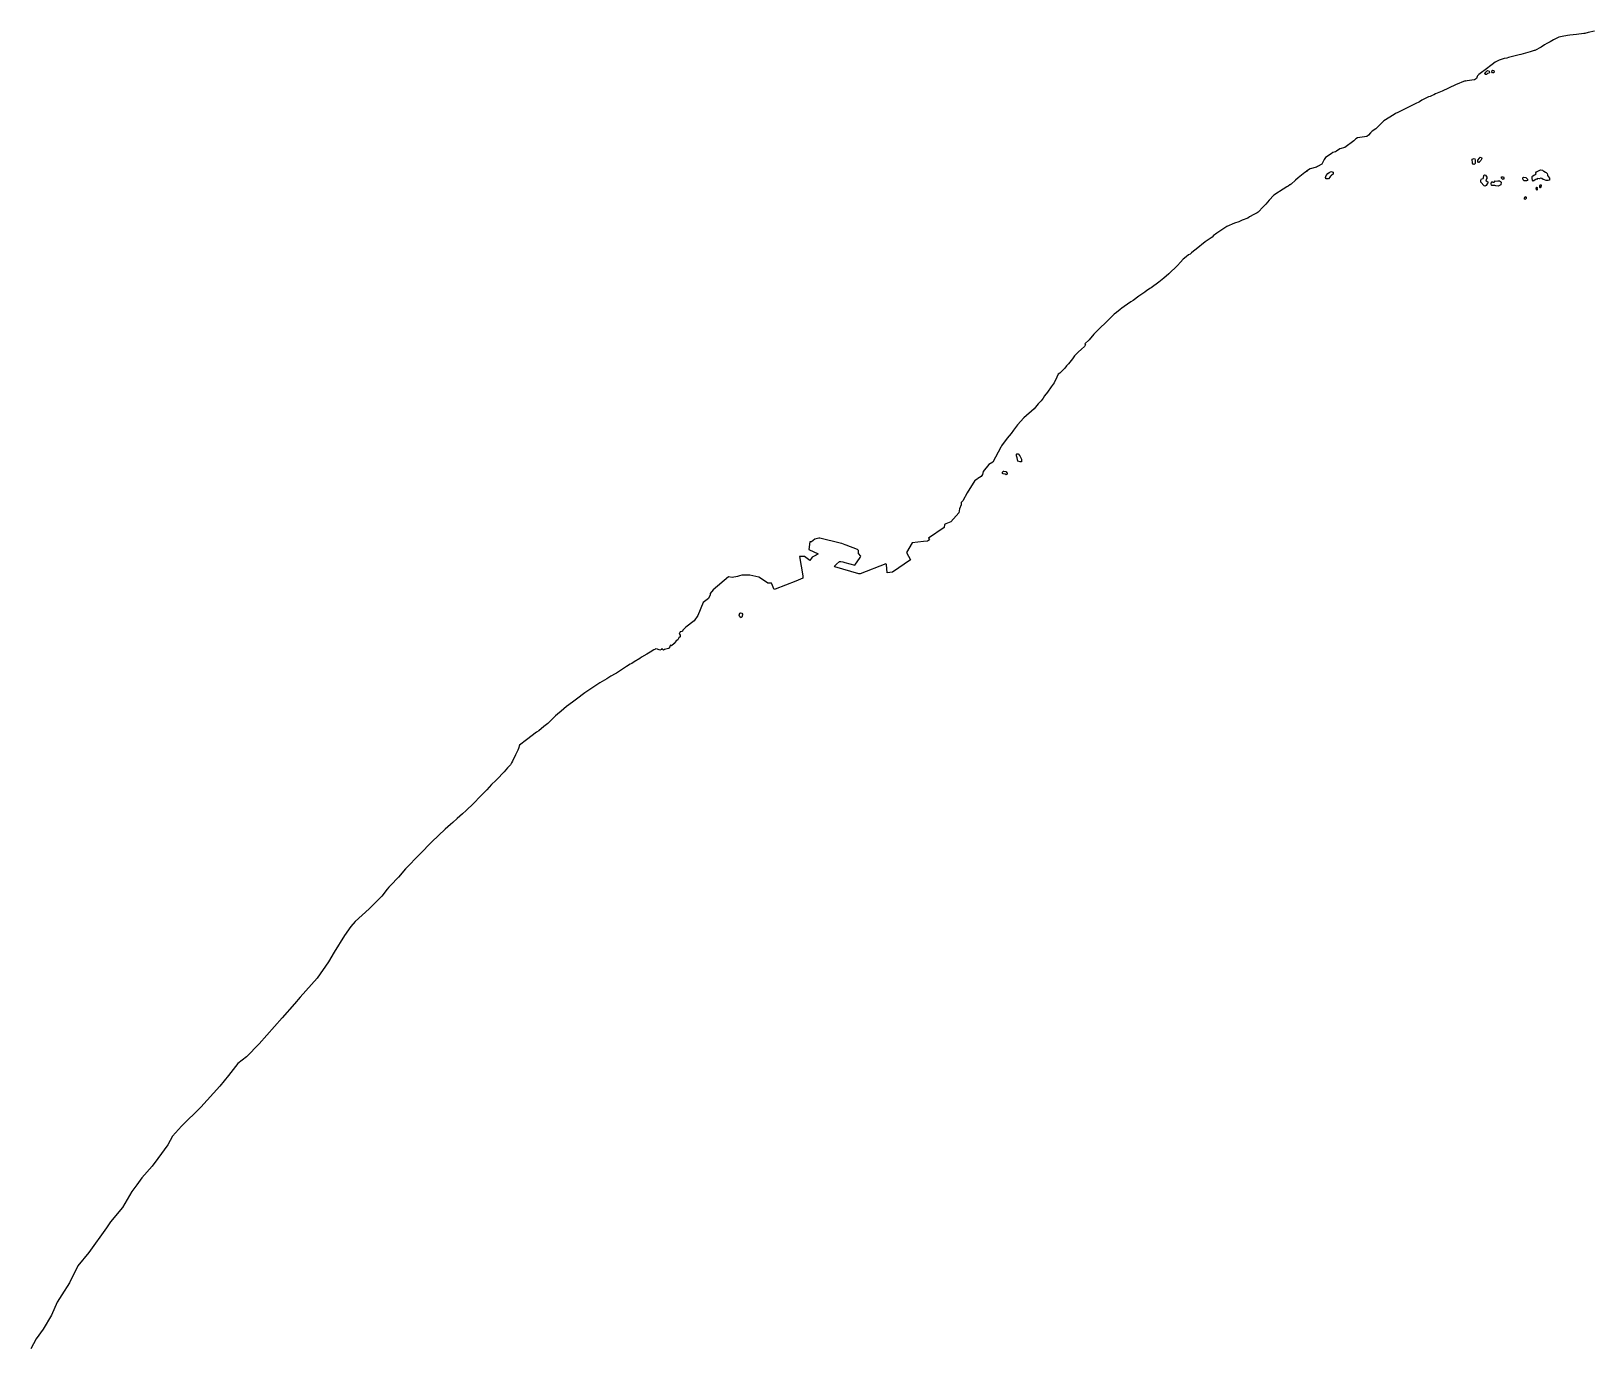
# Model space of a CAD drawing. Header units: inches. Extents: x -62624 to 51363, y -122611 to -15713.
# Drawn here: x 13514 to 19810, y -110504 to -105189 of the extents above; entities that cross this region are included whole.
import ezdxf

# ---------------------------------------------------------------- set-up
doc = ezdxf.new("R2010")
doc.units = ezdxf.units.IN
doc.header["$MEASUREMENT"] = 0

msp = doc.modelspace()

# ---------------------------------------------------------------- linework, layer by layer
for points in [[(19821.6, -105189.2), (19796, -105194.2), (19782.9, -105198), (19777.9, -105198.6), (19748.5, -105202), (19722.4, -105204.8), (19712.3, -105206.3), (19690.8, -105210.4), (19677.8, -105213.8), (19656.1, -105224.5), (19642.1, -105231.9), (19629.1, -105239), (19619.6, -105244.6), (19605.6, -105253.4), (19580, -105267.2), (19577.5, -105267.2), (19561.9, -105272.9), (19523.5, -105283.6), (19517.5, -105284.6), (19473.8, -105295), (19468.2, -105297.4), (19456.9, -105299.3), (19440.1, -105305), (19436.3, -105305.6), (19420.7, -105314.4), (19408.3, -105323.2), (19380.8, -105345.2), (19366, -105355.9), (19355.1, -105364.3), (19349, -105369), (19347.3, -105372.2), (19346.5, -105376), (19344.9, -105379.3), (19337.1, -105385.1), (19326.5, -105387.2), (19307.9, -105389.1), (19302.2, -105390.4), (19299, -105389.7), (19260.8, -105405.4), (19207.1, -105431), (19179.8, -105441.9), (19172.9, -105445.7), (19166.1, -105448.2), (19158, -105451.9), (19151.7, -105453.8), (19124.2, -105467.6), (19114.9, -105473.9), (19097.4, -105482.1), (19062.4, -105499.7), (19027.5, -105516.6), (19018.1, -105521.6), (19012.5, -105524.8), (18971.4, -105550.3), (18962.1, -105559.6), (18939.3, -105582.5), (18924.5, -105593), (18917.7, -105598.7), (18909.6, -105608.8), (18903.1, -105613.8), (18865.1, -105619.2), (18858.4, -105623.2), (18850.2, -105631.4), (18814.4, -105658.5), (18793.4, -105663.1), (18779.7, -105673.4), (18776.6, -105675.3), (18765.4, -105679.1), (18758.3, -105683.4), (18736, -105699.1), (18731, -105706.1), (18721.1, -105726.1), (18704.2, -105734.9), (18699.2, -105737.4), (18674.2, -105743.7), (18659.3, -105753.1), (18661.8, -105753.7), (18659.3, -105754.9), (18652.4, -105759.4), (18625, -105781.3), (18614.3, -105790.7), (18597.5, -105805.7), (18593.1, -105808.9), (18591.9, -105808.9), (18585, -105813.9), (18579.4, -105817), (18550.7, -105835.8), (18545.7, -105838.3), (18527, -105850.9), (18508.3, -105870.3), (18494.6, -105887.2), (18484.6, -105897.8), (18464.6, -105918.5), (18459.6, -105922.3), (18447.1, -105928), (18429, -105938.6), (18422.2, -105943), (18400.3, -105951.8), (18386.9, -105957.7), (18369.2, -105964.2), (18337.9, -105977), (18297.9, -106003.3), (18291.9, -106007.7), (18284.6, -106013), (18278.5, -106020.3), (18250.5, -106039), (18213.7, -106069.1), (18203.7, -106076), (18195.6, -106082.9), (18189.4, -106088.6), (18183.7, -106091.7), (18173.1, -106099.8), (18161.9, -106108.6), (18151.3, -106121.1), (18138.2, -106134.7), (18103.9, -106167.7), (18083.3, -106186), (18064, -106201.3), (18032.2, -106223.9), (18026.5, -106227), (18017.8, -106233.3), (18015.3, -106234.6), (18006.6, -106241.5), (17982.8, -106257.8), (17959.5, -106275.1), (17950.4, -106280.3), (17936.7, -106290.4), (17923.3, -106300.1), (17914.8, -106306.7), (17907.3, -106311.6), (17892.3, -106324.2), (17883.9, -106330.9), (17867.5, -106346.2), (17856.4, -106358.1), (17849.7, -106363.7), (17825.8, -106387.4), (17801.3, -106411.9), (17782.5, -106433.8), (17765.2, -106449.8), (17767.3, -106452.5), (17763.2, -106461.2), (17752, -106472.1), (17737.7, -106484.6), (17723.8, -106499.3), (17714.6, -106511.5), (17699, -106531.6), (17691.5, -106539.7), (17684.1, -106549.1), (17664.2, -106568.3), (17656.8, -106572.4), (17652.2, -106584.2), (17641, -106607.9), (17629.7, -106624.4), (17614.3, -106645.3), (17602.4, -106659.9), (17596.1, -106669.9), (17588.1, -106680.6), (17576.9, -106692.5), (17560.4, -106713), (17519.2, -106749.5), (17493.8, -106777.7), (17489, -106782.5), (17477.3, -106798.7), (17467.6, -106811.5), (17452, -106830.3), (17429, -106861.6), (17425.3, -106867.8), (17393.4, -106928.1), (17377.4, -106936.9), (17354.9, -106964.9), (17351.8, -106978), (17346.2, -106984.9), (17333.1, -106993.7), (17329.9, -106996.2), (17323.5, -107000.7), (17321.3, -107002.2), (17290.5, -107051.4), (17273.3, -107083.9), (17266.1, -107091), (17265.7, -107100.1), (17259.8, -107116), (17256.8, -107131.6), (17224.3, -107167.8), (17203.4, -107176.5), (17198, -107178.9), (17197, -107191), (17134.7, -107233.9), (17138.8, -107241.4), (17130.6, -107246.6), (17114.2, -107248), (17067.9, -107253.2), (17044.9, -107292.1), (17061.6, -107321.1), (16988.3, -107370.8), (16967.5, -107374.2), (16965, -107340.9), (16961.7, -107337.4), (16858.8, -107377.8), (16853.1, -107377.9), (16756.4, -107350.6), (16754.2, -107347.1), (16762.4, -107339.2), (16774.9, -107328), (16779.9, -107328.6), (16788.7, -107330.4), (16796.8, -107332.3), (16836.3, -107342.6), (16858.5, -107311.7), (16861.1, -107307.2), (16851, -107295.9), (16851.6, -107284.5), (16848, -107279.7), (16802.3, -107262.9), (16797.9, -107261.7), (16784.2, -107256.1), (16777.6, -107254.7), (16695.4, -107234.3), (16691.3, -107234.4), (16676, -107238.7), (16662, -107248.8), (16655.2, -107249.5), (16651.7, -107279.5), (16689.5, -107297.7), (16680.3, -107302.3), (16664.9, -107311.1), (16655.7, -107323.9), (16634.2, -107308.2), (16614.2, -107308.9), (16626.9, -107385.8), (16627.5, -107395.2), (16598.2, -107407.7), (16515.3, -107440.2), (16511.1, -107441.8), (16501.2, -107415.7), (16493.8, -107415.6), (16486.4, -107415.5), (16480.5, -107412), (16448.9, -107392), (16413.2, -107383.9), (16380.4, -107383.2), (16372.1, -107386.8), (16363.8, -107388.7), (16342.5, -107393.1), (16327.5, -107390), (16265.7, -107443.3), (16252.6, -107457.1), (16253.4, -107463), (16247, -107478.3), (16225.2, -107493.4), (16202.8, -107546), (16188.4, -107567.2), (16155, -107593), (16143.5, -107604.8), (16141, -107609.2), (16139.1, -107610.5), (16131.6, -107611.7), (16131, -107616.1), (16127.9, -107618.6), (16129.2, -107621.1), (16132.3, -107626.1), (16131.7, -107631.7), (16127.3, -107636.1), (16122.3, -107644.3), (16116.1, -107648), (16108, -107658.7), (16096.8, -107668.1), (16092.2, -107666.2), (16091, -107673.3), (16086.2, -107677.5), (16084.9, -107680), (16068.6, -107683.8), (16064.3, -107685.6), (16058.7, -107679.4), (16057.4, -107683.2), (16050.5, -107686.3), (16040.5, -107682.5), (16032, -107681.3), (16029.3, -107683.8), (16025.2, -107684.8), (16011.2, -107693.7), (16004.7, -107697.9), (15997.9, -107701.8), (15976.2, -107713.9), (15969.7, -107719.4), (15946.9, -107733.1), (15936.8, -107739.6), (15930.6, -107742.8), (15915.6, -107752.2), (15907.4, -107758), (15874.9, -107778.4), (15869.5, -107781.7), (15852.6, -107791), (15836.1, -107802.4), (15807.6, -107818.3), (15796.3, -107826), (15780, -107836.9), (15771.9, -107842.4), (15747.2, -107858.1), (15714.3, -107883.2), (15697.8, -107896.1), (15673.2, -107913.7), (15651.6, -107931.8), (15637.1, -107944.3), (15629, -107951.4), (15606, -107974), (15597.8, -107982.2), (15582.3, -107994.7), (15561.6, -108011.7), (15551.8, -108017), (15511.5, -108048.4), (15484.3, -108069.6), (15479.7, -108082.2), (15476.9, -108088.9), (15468.1, -108108.7), (15455.6, -108133.7), (15451.3, -108141.2), (15447.1, -108149.1), (15435.7, -108161.3), (15422.6, -108176.3), (15392.2, -108207.5), (15388.3, -108212), (15371, -108228), (15352.1, -108249.6), (15343.3, -108258.3), (15327.1, -108274.6), (15298.7, -108304.6), (15268.6, -108333.2), (15254.2, -108346.8), (15232.6, -108365.5), (15214.6, -108381.4), (15206, -108389.2), (15183.7, -108408.9), (15129.6, -108460), (15081.1, -108508.7), (15023.4, -108567.8), (14995.1, -108602.4), (14963.2, -108635.1), (14956.7, -108642.5), (14950.3, -108649.9), (14928.2, -108678.9), (14877.2, -108730.1), (14820.7, -108780.5), (14802.8, -108800.5), (14777.7, -108836.8), (14735.9, -108905.1), (14713.7, -108943.6), (14667.7, -109008.8), (14598.4, -109086.3), (14575.4, -109112.7), (14526.3, -109169.1), (14433.4, -109274.8), (14381.8, -109327.1), (14347.4, -109353), (14309.3, -109402.2), (14274.9, -109445.4), (14198.1, -109529.2), (14120.6, -109605.8), (14084.3, -109647), (14065.3, -109682.1), (14024.7, -109737), (14002, -109767.2), (13959.5, -109815.4), (13939.3, -109843.1), (13919.6, -109870.1), (13900.7, -109902.1), (13881.8, -109934), (13833.9, -109992.5), (13816.9, -110016.6), (13745.6, -110116.2), (13701.9, -110169.3), (13667.6, -110238.8), (13636.8, -110286.5), (13619, -110316), (13595.1, -110368.9), (13561.9, -110425.1), (13533.7, -110464.5), (13512.2, -110504.5)], [(19379, -105360.8), (19382.7, -105354.5), (19390.2, -105348.3), (19396.4, -105350.8), (19397.7, -105355.1), (19394.6, -105358.3), (19389.6, -105360.2), (19385.8, -105363.3), (19380.2, -105363.3), (19379, -105360.8)], [(19407.7, -105353.2), (19408.3, -105347), (19410.2, -105346.3), (19415.8, -105347.6), (19417.1, -105353.8), (19414, -105357), (19409.6, -105356.4), (19407.7, -105353.2)], [(19328.4, -105704.8), (19335.9, -105702.3), (19338.4, -105704.2), (19340.3, -105709.8), (19339.7, -105722.9), (19336, -105726.7), (19332.2, -105726.1), (19329.7, -105721.1), (19328.4, -105704.8)], [(19350.3, -105714.8), (19350.3, -105709.8), (19357.2, -105701.6), (19359.1, -105697.9), (19359.7, -105697.2), (19365.9, -105698.5), (19367.2, -105702.2), (19362.2, -105710.4), (19356.6, -105717.9), (19356, -105719.1), (19352.8, -105718.5), (19350.3, -105714.8)], [(18736.2, -105779.8), (18738.7, -105771.7), (18744.9, -105763.6), (18750.5, -105758.5), (18756.1, -105756), (18759.9, -105755.4), (18764.9, -105757.3), (18768, -105758.5), (18766.8, -105759.8), (18766.8, -105763.5), (18764.9, -105767.2), (18763, -105767.9), (18763, -105769.1), (18761.2, -105769.1), (18760.5, -105770.4), (18758.6, -105772.9), (18754.9, -105774.2), (18754.9, -105776), (18747.4, -105784.8), (18738.7, -105784.8), (18737.4, -105784.2), (18737.4, -105783), (18736.2, -105779.8)], [(19362.4, -105798.5), (19362.4, -105790.4), (19365.5, -105784.7), (19371.7, -105783.5), (19373.6, -105781), (19374.2, -105771), (19377.3, -105768.5), (19381.7, -105769.7), (19387.3, -105778.4), (19387.3, -105782.8), (19383, -105789.1), (19384.2, -105792.8), (19390.5, -105797.2), (19390.5, -105801.6), (19388, -105804.7), (19384.3, -105811), (19379.9, -105814.1), (19375.5, -105812.9), (19362.4, -105798.5)], [(19445.5, -105782.1), (19446.1, -105777.1), (19448, -105776.4), (19454.2, -105777.1), (19455.5, -105778.9), (19455.5, -105783.3), (19453, -105787.1), (19449.9, -105786.4), (19445.5, -105782.1)], [(19532.3, -105781.9), (19532.3, -105780), (19534.2, -105778.1), (19544.2, -105779.4), (19551.1, -105786.2), (19551.1, -105791.2), (19547.4, -105793.1), (19538, -105793.1), (19533.6, -105788.8), (19532.3, -105781.9)], [(19569.2, -105783.1), (19569.8, -105775.6), (19572.9, -105772.4), (19579.2, -105768.1), (19582.9, -105766.8), (19585.4, -105764.3), (19584.1, -105763), (19584.8, -105760.5), (19587.9, -105756.8), (19595.4, -105753), (19603.5, -105748.6), (19611.6, -105749.9), (19616, -105753.6), (19617.2, -105754.2), (19624.1, -105757.3), (19626.6, -105759.8), (19629.8, -105762.9), (19631.7, -105767.9), (19632.3, -105771.7), (19640.4, -105782.3), (19640.4, -105789.2), (19639.2, -105790.4), (19634.8, -105791), (19626.7, -105791.1), (19619.8, -105788.6), (19613.6, -105787.4), (19609.2, -105783), (19604.8, -105781.7), (19597.9, -105784.9), (19592.3, -105783.6), (19589.2, -105784.9), (19591.7, -105785.5), (19584.2, -105788), (19574.2, -105793.7), (19570.5, -105790), (19569.2, -105783.1)], [(19404.9, -105805.3), (19405.5, -105798.4), (19407.4, -105796.5), (19411.1, -105797.2), (19411.7, -105798.4), (19416.1, -105797.8), (19421.1, -105792.8), (19423.6, -105794), (19431.7, -105793.4), (19438.6, -105793.3), (19441.1, -105795.2), (19443.6, -105795.8), (19444.9, -105797.7), (19443, -105808.3), (19440.5, -105810.9), (19432.4, -105814), (19423.7, -105813.4), (19418.7, -105812.1), (19407.4, -105811.6), (19406.1, -105809.7), (19404.9, -105805.3)], [(19586.2, -105824.3), (19586.2, -105821.8), (19586.8, -105821.2), (19586.8, -105819.3), (19587.4, -105818.7), (19587.4, -105818), (19589.3, -105818.7), (19589.3, -105819.3), (19589.9, -105819.9), (19589.9, -105820.5), (19590.5, -105821.2), (19590.5, -105824.3), (19591.1, -105824.9), (19591.1, -105825.6), (19590.6, -105826.2), (19590.6, -105829.3), (19589.3, -105830.6), (19588.7, -105830.6), (19586.8, -105828.7), (19587.4, -105828.1), (19586.8, -105827.4), (19586.8, -105826.8), (19587.4, -105826.2), (19587.4, -105824.9), (19586.8, -105824.3), (19586.2, -105824.3)], [(19600.5, -105819.3), (19600.5, -105816.1), (19601.1, -105815.5), (19601.1, -105811.1), (19601.7, -105810.5), (19601.7, -105809.9), (19602.4, -105809.3), (19603.6, -105809.3), (19604.2, -105808.6), (19605.5, -105809.3), (19605.5, -105809.9), (19606.1, -105810.5), (19606.1, -105811.8), (19605.5, -105812.4), (19605.5, -105814.3), (19604.9, -105814.9), (19604.9, -105816.7), (19604.2, -105817.4), (19604.2, -105818.6), (19603, -105819.9), (19603, -105820.5), (19601.8, -105820.5), (19600.5, -105819.3)], [(19538.8, -105864.4), (19538.8, -105861.9), (19539.4, -105861.3), (19539.4, -105860.7), (19540, -105860.1), (19540, -105859.4), (19540.6, -105858.8), (19540.6, -105858.2), (19541.9, -105856.9), (19542.5, -105856.9), (19543.1, -105856.3), (19544.4, -105856.9), (19544.4, -105857.6), (19545, -105858.2), (19545, -105859.4), (19545.6, -105860), (19545.6, -105861.9), (19545, -105862.5), (19545, -105864.4), (19544.4, -105865), (19544.4, -105865.7), (19543.1, -105866.9), (19542.5, -105866.9), (19541.9, -105867.5), (19541.3, -105867.5), (19540.6, -105866.9), (19540, -105866.9), (19539.4, -105866.3), (19539.4, -105865), (19538.8, -105864.4)], [(17489.1, -106901.5), (17489.1, -106895.9), (17491, -106894), (17495.4, -106894.6), (17502.9, -106902.1), (17509.2, -106915.8), (17509.2, -106926.4), (17503.5, -106926.5), (17494.2, -106923.4), (17491.6, -106909.6), (17489.1, -106901.5)], [(17432.4, -106972.9), (17433, -106967.9), (17436.7, -106964.1), (17438, -106963.5), (17445.5, -106964.7), (17451.8, -106971.6), (17451.1, -106976.6), (17447.4, -106978.5), (17443.6, -106976.6), (17434.9, -106975.4), (17432.4, -106972.9)], [(16370.3, -107544.4), (16372.8, -107537.5), (16375.9, -107535.7), (16381.5, -107537.5), (16383.4, -107541.3), (16382.8, -107550.7), (16380.9, -107553.2), (16379.7, -107553.2), (16378.4, -107555.7), (16372.2, -107551.9), (16370.3, -107544.4)]]:
    msp.add_lwpolyline(points)

doc.saveas('drawing.dxf')
